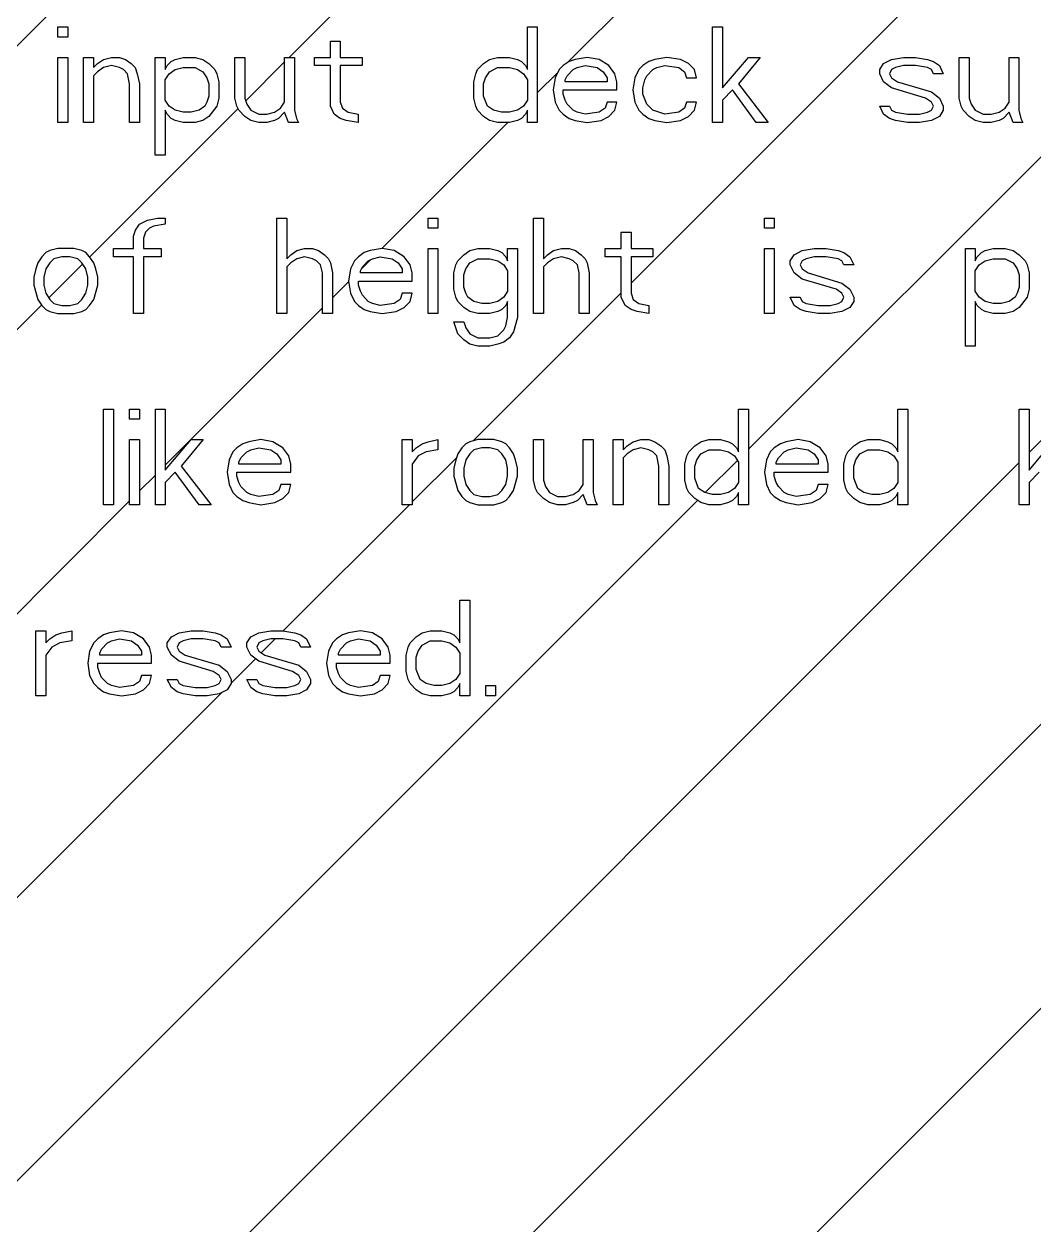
# Model space of a CAD drawing. Header units: millimetres. Extents: x 0 to 420, y 0 to 297.
# Drawn here: x 63.55 to 74.12, y 133.93 to 146.5 of the extents above; entities that cross this region are included whole.
import ezdxf

# ---------------------------------------------------------------- set-up
doc = ezdxf.new("R2010")
doc.units = ezdxf.units.MM
doc.header["$LTSCALE"] = 23.1
doc.layers.add('03___PRT_ALL_CURVES', color=7, linetype='CONTINUOUS')

msp = doc.modelspace()

# ---------------------------------------------------------------- linework, layer by layer
at = {"layer": '03___PRT_ALL_CURVES', "color": 7, "linetype": 'CONTINUOUS'}
for p, q in [((69.902, 143.786), (85.086, 158.97)), ((66.323, 146.147), (69.642, 149.466)), ((69.242, 146.096), (72.627, 149.481)), ((61.353, 144.147), (64.673, 147.466)), ((63.901, 146.36), (63.901, 146.466)), ((63.901, 146.466), (64.005, 146.466)), ((64.005, 146.466), (64.005, 146.36)), ((68.817, 146.02), (68.817, 146.466)), ((68.817, 146.466), (68.921, 146.466)), ((68.921, 146.466), (68.921, 145.466)), ((70.755, 145.466), (70.755, 146.466)), ((70.755, 146.466), (70.859, 146.466)), ((70.859, 146.466), (70.859, 145.828)), ((64.005, 146.36), (63.901, 146.36)), ((66.755, 146.147), (66.755, 146.318)), ((66.755, 146.318), (66.859, 146.318)), ((66.859, 146.318), (66.859, 146.147)), ((63.901, 145.466), (63.901, 146.147)), ((63.901, 146.147), (64.005, 146.147)), ((64.005, 146.147), (64.005, 145.466)), ((64.171, 145.466), (64.171, 146.147)), ((64.171, 146.147), (64.276, 146.147)), ((64.276, 146.147), (64.276, 146.041)), ((64.276, 146.041), (64.317, 146.083)), ((64.317, 146.083), (64.38, 146.126)), ((64.38, 146.126), (64.463, 146.147)), ((64.463, 146.062), (64.38, 146.041)), ((64.463, 146.147), (64.546, 146.147)), ((64.546, 146.041), (64.463, 146.062)), ((64.546, 146.147), (64.609, 146.126)), ((64.609, 146.126), (64.671, 146.083)), ((64.671, 146.083), (64.713, 146.041)), ((64.921, 145.126), (64.921, 146.147)), ((64.921, 146.147), (65.026, 146.147)), ((65.026, 146.147), (65.026, 146.02)), ((65.026, 146.02), (65.046, 146.062)), ((65.046, 146.062), (65.088, 146.105)), ((65.088, 146.105), (65.13, 146.126)), ((65.13, 146.126), (65.213, 146.147)), ((65.213, 146.147), (65.338, 146.147)), ((65.338, 146.147), (65.421, 146.126)), ((65.421, 146.126), (65.484, 146.083)), ((65.484, 146.083), (65.546, 146.02)), ((65.755, 145.722), (65.755, 146.147)), ((65.755, 146.147), (65.859, 146.147)), ((65.859, 146.147), (65.859, 145.722)), ((65.869, 145.692), (66.276, 146.1)), ((66.276, 145.679), (66.276, 146.147)), ((66.276, 146.147), (66.38, 146.147)), ((66.38, 146.147), (66.38, 145.594)), ((66.588, 146.062), (66.588, 146.147)), ((66.588, 146.147), (66.755, 146.147)), ((66.755, 146.062), (66.588, 146.062)), ((66.755, 145.637), (66.755, 146.062)), ((66.859, 146.147), (67.088, 146.147)), ((66.859, 146.062), (66.859, 145.679)), ((67.088, 146.062), (66.859, 146.062)), ((67.088, 146.147), (67.088, 146.062)), ((68.296, 146.02), (68.359, 146.083)), ((68.359, 146.083), (68.421, 146.126)), ((68.421, 146.126), (68.505, 146.147)), ((68.505, 146.147), (68.63, 146.147)), ((68.63, 146.147), (68.713, 146.126)), ((68.713, 146.126), (68.755, 146.105)), ((68.755, 146.105), (68.796, 146.062)), ((68.796, 146.062), (68.817, 146.02)), ((69.192, 146.062), (69.151, 146.02)), ((69.255, 146.105), (69.192, 146.062)), ((69.317, 146.126), (69.255, 146.105)), ((69.442, 146.147), (69.317, 146.126)), ((69.338, 146.041), (69.421, 146.062)), ((69.421, 146.062), (69.546, 146.041)), ((69.567, 146.126), (69.442, 146.147)), ((69.671, 146.062), (69.567, 146.126)), ((69.734, 145.977), (69.671, 146.062)), ((70.026, 146.062), (69.984, 146.02)), ((70.088, 146.105), (70.026, 146.062)), ((70.151, 146.126), (70.088, 146.105)), ((70.276, 146.147), (70.151, 146.126)), ((70.171, 146.041), (70.255, 146.062)), ((70.255, 146.062), (70.401, 146.041)), ((70.421, 146.126), (70.276, 146.147)), ((70.505, 146.083), (70.421, 146.126)), ((70.567, 146.02), (70.505, 146.083)), ((70.859, 145.828), (71.13, 146.147)), ((71.255, 146.147), (71.026, 145.871)), ((71.13, 146.147), (71.255, 146.147)), ((72.505, 146.02), (72.546, 146.083)), ((72.546, 146.083), (72.63, 146.126)), ((72.63, 146.126), (72.755, 146.147)), ((72.755, 146.062), (72.671, 146.041)), ((72.755, 146.147), (72.88, 146.147)), ((72.88, 146.062), (72.755, 146.062)), ((72.88, 146.147), (73.005, 146.126)), ((73.005, 146.041), (72.88, 146.062)), ((73.005, 146.126), (73.067, 146.105)), ((73.067, 146.105), (73.13, 146.062)), ((73.13, 146.062), (73.171, 145.977)), ((73.338, 145.722), (73.338, 146.147)), ((73.338, 146.147), (73.442, 146.147)), ((73.442, 146.147), (73.442, 145.722)), ((73.859, 146.147), (73.963, 146.147)), ((73.859, 145.679), (73.859, 146.147)), ((73.963, 146.147), (73.963, 145.594)), ((64.317, 145.998), (64.276, 145.956)), ((64.276, 145.956), (64.276, 145.466)), ((64.38, 146.041), (64.317, 145.998)), ((64.588, 146.02), (64.546, 146.041)), ((64.63, 145.977), (64.588, 146.02)), ((64.651, 145.871), (64.63, 145.977)), ((64.713, 146.041), (64.734, 145.977)), ((64.734, 145.977), (64.755, 145.871)), ((65.026, 145.913), (65.067, 145.977)), ((65.067, 145.977), (65.13, 146.02)), ((65.13, 146.02), (65.213, 146.041)), ((65.213, 146.041), (65.338, 146.041)), ((65.338, 146.041), (65.421, 145.998)), ((65.421, 145.998), (65.463, 145.935)), ((65.463, 145.935), (65.484, 145.871)), ((65.546, 146.02), (65.567, 145.977)), ((65.567, 145.977), (65.588, 145.892)), ((68.255, 145.892), (68.276, 145.977)), ((68.276, 145.977), (68.296, 146.02)), ((68.359, 145.871), (68.38, 145.935)), ((68.38, 145.935), (68.421, 145.998)), ((68.421, 145.998), (68.505, 146.041)), ((68.505, 146.041), (68.63, 146.041)), ((68.63, 146.041), (68.713, 146.02)), ((68.713, 146.02), (68.776, 145.977)), ((68.776, 145.977), (68.817, 145.913)), ((68.921, 145.776), (69.136, 145.99)), ((69.109, 145.935), (69.088, 145.807)), ((69.151, 146.02), (69.109, 145.935)), ((69.213, 145.913), (69.234, 145.956)), ((69.234, 145.956), (69.296, 146.02)), ((69.296, 146.02), (69.338, 146.041)), ((69.546, 146.041), (69.609, 145.998)), ((69.609, 145.998), (69.651, 145.935)), ((69.651, 145.935), (69.651, 145.892)), ((69.755, 145.892), (69.734, 145.977)), ((69.942, 145.935), (69.921, 145.807)), ((69.984, 146.02), (69.942, 145.935)), ((70.046, 145.913), (70.067, 145.956)), ((70.067, 145.956), (70.13, 146.02)), ((70.13, 146.02), (70.171, 146.041)), ((70.401, 146.041), (70.463, 145.998)), ((70.463, 145.998), (70.484, 145.935)), ((70.484, 145.935), (70.588, 145.935)), ((70.588, 145.935), (70.567, 146.02)), ((72.505, 145.977), (72.505, 146.02)), ((72.546, 145.892), (72.505, 145.977)), ((72.63, 146.02), (72.609, 145.977)), ((72.609, 145.977), (72.63, 145.935)), ((72.671, 146.041), (72.63, 146.02)), ((72.63, 145.935), (72.692, 145.892)), ((73.046, 146.02), (73.005, 146.041)), ((73.067, 145.977), (73.046, 146.02)), ((73.171, 145.977), (73.067, 145.977)), ((64.651, 145.466), (64.651, 145.871)), ((64.755, 145.871), (64.755, 145.466)), ((65.026, 145.7), (65.026, 145.913)), ((65.484, 145.871), (65.484, 145.743)), ((65.588, 145.892), (65.588, 145.722)), ((68.255, 145.722), (68.255, 145.892)), ((68.359, 145.743), (68.359, 145.871)), ((68.817, 145.913), (68.817, 145.7)), ((69.088, 145.807), (69.109, 145.679)), ((69.192, 145.807), (69.755, 145.807)), ((69.192, 145.764), (69.192, 145.807)), ((69.213, 145.892), (69.213, 145.913)), ((69.651, 145.892), (69.213, 145.892)), ((69.755, 145.807), (69.755, 145.892)), ((69.921, 145.807), (69.942, 145.679)), ((70.026, 145.828), (70.046, 145.913)), ((70.026, 145.764), (70.026, 145.828)), ((70.963, 145.807), (70.859, 145.7)), ((71.213, 145.466), (70.963, 145.807)), ((71.026, 145.871), (71.338, 145.466)), ((71.131, 142.046), (74.921, 145.836)), ((72.63, 145.828), (72.546, 145.892)), ((72.984, 145.722), (72.63, 145.828)), ((72.692, 145.892), (73.046, 145.786)), ((65.067, 145.637), (65.026, 145.7)), ((65.463, 145.679), (65.442, 145.637)), ((65.484, 145.743), (65.463, 145.679)), ((65.588, 145.722), (65.567, 145.637)), ((65.776, 145.637), (65.755, 145.722)), ((65.859, 145.722), (65.88, 145.658)), ((66.234, 145.615), (66.276, 145.679)), ((66.859, 145.679), (66.88, 145.615)), ((68.276, 145.637), (68.255, 145.722)), ((68.401, 145.637), (68.359, 145.743)), ((68.817, 145.7), (68.776, 145.637)), ((69.109, 145.679), (69.151, 145.594)), ((69.213, 145.7), (69.192, 145.764)), ((69.234, 145.658), (69.213, 145.7)), ((69.651, 145.679), (69.63, 145.615)), ((69.755, 145.679), (69.651, 145.679)), ((69.734, 145.594), (69.755, 145.679)), ((69.942, 145.679), (69.984, 145.594)), ((70.067, 145.658), (70.026, 145.764)), ((70.484, 145.679), (70.463, 145.615)), ((70.588, 145.679), (70.484, 145.679)), ((70.567, 145.594), (70.588, 145.679)), ((70.859, 145.7), (70.859, 145.466)), ((73.046, 145.679), (72.984, 145.722)), ((73.046, 145.786), (73.13, 145.722)), ((73.067, 145.637), (73.046, 145.679)), ((73.13, 145.722), (73.171, 145.637)), ((73.359, 145.637), (73.338, 145.722)), ((73.442, 145.722), (73.463, 145.658)), ((73.817, 145.615), (73.859, 145.679)), ((64.237, 144.061), (65.788, 145.612)), ((65.026, 145.594), (65.026, 145.126)), ((65.046, 145.552), (65.026, 145.594)), ((65.088, 145.509), (65.046, 145.552)), ((65.13, 145.594), (65.067, 145.637)), ((65.213, 145.573), (65.13, 145.594)), ((65.296, 145.573), (65.213, 145.573)), ((65.38, 145.594), (65.296, 145.573)), ((65.442, 145.637), (65.38, 145.594)), ((65.567, 145.637), (65.484, 145.53)), ((65.796, 145.594), (65.776, 145.637)), ((65.859, 145.53), (65.796, 145.594)), ((65.88, 145.658), (65.921, 145.594)), ((65.921, 145.594), (66.005, 145.552)), ((66.005, 145.552), (66.088, 145.552)), ((66.088, 145.552), (66.171, 145.573)), ((66.171, 145.573), (66.234, 145.615)), ((66.276, 145.573), (66.213, 145.509)), ((66.317, 145.466), (66.276, 145.573)), ((66.38, 145.594), (66.401, 145.509)), ((66.796, 145.552), (66.755, 145.637)), ((66.859, 145.509), (66.796, 145.552)), ((66.88, 145.615), (66.942, 145.573)), ((66.942, 145.573), (67.046, 145.552)), ((67.046, 145.552), (67.046, 145.466)), ((68.296, 145.594), (68.276, 145.637)), ((68.359, 145.53), (68.296, 145.594)), ((68.463, 145.594), (68.401, 145.637)), ((68.546, 145.573), (68.463, 145.594)), ((68.63, 145.573), (68.546, 145.573)), ((68.713, 145.594), (68.63, 145.573)), ((68.776, 145.637), (68.713, 145.594)), ((68.796, 145.552), (68.755, 145.509)), ((68.817, 145.594), (68.796, 145.552)), ((68.817, 145.466), (68.817, 145.594)), ((69.151, 145.594), (69.192, 145.552)), ((69.192, 145.552), (69.255, 145.509)), ((69.296, 145.594), (69.234, 145.658)), ((69.338, 145.573), (69.296, 145.594)), ((69.421, 145.552), (69.338, 145.573)), ((69.567, 145.573), (69.421, 145.552)), ((69.63, 145.615), (69.567, 145.573)), ((69.671, 145.53), (69.734, 145.594)), ((69.984, 145.594), (70.026, 145.552)), ((70.026, 145.552), (70.088, 145.509)), ((70.13, 145.594), (70.067, 145.658)), ((70.255, 145.552), (70.13, 145.594)), ((70.401, 145.573), (70.255, 145.552)), ((70.463, 145.615), (70.401, 145.573)), ((70.505, 145.53), (70.567, 145.594)), ((72.505, 145.637), (72.609, 145.637)), ((72.546, 145.552), (72.505, 145.637)), ((72.609, 145.509), (72.546, 145.552)), ((72.609, 145.637), (72.63, 145.594)), ((72.63, 145.594), (72.671, 145.573)), ((72.671, 145.573), (72.796, 145.552)), ((72.796, 145.552), (72.921, 145.552)), ((72.921, 145.552), (73.005, 145.573)), ((73.005, 145.573), (73.046, 145.594)), ((73.046, 145.594), (73.067, 145.637)), ((73.171, 145.594), (73.13, 145.53)), ((73.171, 145.637), (73.171, 145.594)), ((73.38, 145.594), (73.359, 145.637)), ((73.442, 145.53), (73.38, 145.594)), ((73.463, 145.658), (73.505, 145.594)), ((73.505, 145.594), (73.588, 145.552)), ((73.588, 145.552), (73.671, 145.552)), ((73.671, 145.552), (73.755, 145.573)), ((73.755, 145.573), (73.817, 145.615)), ((73.859, 145.573), (73.796, 145.509)), ((73.901, 145.466), (73.859, 145.573)), ((73.963, 145.594), (73.984, 145.509)), ((64.005, 145.466), (63.901, 145.466)), ((64.276, 145.466), (64.171, 145.466)), ((64.755, 145.466), (64.651, 145.466)), ((65.13, 145.488), (65.088, 145.509)), ((65.213, 145.466), (65.13, 145.488)), ((65.338, 145.466), (65.213, 145.466)), ((65.421, 145.488), (65.338, 145.466)), ((65.484, 145.53), (65.421, 145.488)), ((65.921, 145.488), (65.859, 145.53)), ((66.005, 145.466), (65.921, 145.488)), ((66.088, 145.466), (66.005, 145.466)), ((66.171, 145.488), (66.088, 145.466)), ((66.213, 145.509), (66.171, 145.488)), ((66.421, 145.466), (66.317, 145.466)), ((66.401, 145.509), (66.421, 145.466)), ((66.921, 145.488), (66.859, 145.509)), ((67.046, 145.466), (66.921, 145.488)), ((67.292, 144.146), (68.612, 145.466)), ((68.421, 145.488), (68.359, 145.53)), ((68.505, 145.466), (68.421, 145.488)), ((68.63, 145.466), (68.505, 145.466)), ((68.713, 145.488), (68.63, 145.466)), ((68.755, 145.509), (68.713, 145.488)), ((68.921, 145.466), (68.817, 145.466)), ((69.255, 145.509), (69.317, 145.488)), ((69.317, 145.488), (69.442, 145.466)), ((69.442, 145.466), (69.588, 145.488)), ((69.588, 145.488), (69.671, 145.53)), ((70.088, 145.509), (70.151, 145.488)), ((70.151, 145.488), (70.276, 145.466)), ((70.276, 145.466), (70.421, 145.488)), ((70.421, 145.488), (70.505, 145.53)), ((70.859, 145.466), (70.755, 145.466)), ((71.338, 145.466), (71.213, 145.466)), ((72.671, 145.488), (72.609, 145.509)), ((72.796, 145.466), (72.671, 145.488)), ((72.921, 145.466), (72.796, 145.466)), ((73.046, 145.488), (72.921, 145.466)), ((73.13, 145.53), (73.046, 145.488)), ((73.505, 145.488), (73.442, 145.53)), ((73.588, 145.466), (73.505, 145.488)), ((73.671, 145.466), (73.588, 145.466)), ((73.755, 145.488), (73.671, 145.466)), ((73.796, 145.509), (73.755, 145.488)), ((74.005, 145.466), (73.901, 145.466)), ((73.984, 145.509), (74.005, 145.466)), ((65.026, 145.126), (64.921, 145.126)), ((64.756, 144.403), (64.84, 144.445)), ((64.84, 144.445), (64.944, 144.466)), ((64.944, 144.466), (65.027, 144.466)), ((65.027, 144.466), (65.027, 144.403)), ((66.194, 143.466), (66.194, 144.466)), ((66.194, 144.466), (66.298, 144.466)), ((66.298, 144.466), (66.298, 144.041)), ((67.777, 144.36), (67.777, 144.466)), ((67.777, 144.466), (67.881, 144.466)), ((67.881, 144.466), (67.881, 144.36)), ((68.881, 143.466), (68.881, 144.466)), ((68.881, 144.466), (68.985, 144.466)), ((68.985, 144.466), (68.985, 144.041)), ((71.298, 144.466), (71.402, 144.466)), ((71.298, 144.36), (71.298, 144.466)), ((71.402, 144.466), (71.402, 144.36)), ((64.694, 144.275), (64.715, 144.339)), ((64.715, 144.339), (64.756, 144.403)), ((64.819, 144.318), (64.798, 144.254)), ((64.86, 144.36), (64.819, 144.318)), ((64.902, 144.381), (64.86, 144.36)), ((65.027, 144.403), (64.902, 144.381)), ((67.881, 144.36), (67.777, 144.36)), ((69.798, 144.318), (69.902, 144.318)), ((69.798, 144.147), (69.798, 144.318)), ((69.902, 144.318), (69.902, 144.147)), ((71.402, 144.36), (71.298, 144.36)), ((64.694, 144.147), (64.694, 144.275)), ((64.798, 144.254), (64.798, 144.147)), ((63.735, 144.062), (63.694, 143.998)), ((63.777, 144.105), (63.735, 144.062)), ((63.819, 144.126), (63.777, 144.105)), ((63.902, 144.147), (63.819, 144.126)), ((63.86, 144.041), (63.819, 143.998)), ((63.944, 144.062), (63.86, 144.041)), ((64.069, 144.147), (63.902, 144.147)), ((64.027, 144.062), (63.944, 144.062)), ((64.11, 144.041), (64.027, 144.062)), ((64.152, 144.126), (64.069, 144.147)), ((64.152, 143.998), (64.11, 144.041)), ((64.194, 144.105), (64.152, 144.126)), ((64.235, 144.062), (64.194, 144.105)), ((64.277, 143.998), (64.235, 144.062)), ((64.485, 144.062), (64.485, 144.147)), ((64.485, 144.147), (64.694, 144.147)), ((64.694, 144.062), (64.485, 144.062)), ((64.694, 143.466), (64.694, 144.062)), ((64.798, 144.147), (64.985, 144.147)), ((64.798, 144.062), (64.798, 143.466)), ((64.985, 144.062), (64.798, 144.062)), ((64.985, 144.147), (64.985, 144.062)), ((66.298, 144.041), (66.34, 144.083)), ((66.34, 144.083), (66.402, 144.126)), ((66.402, 144.041), (66.34, 143.998)), ((66.402, 144.126), (66.485, 144.147)), ((66.485, 144.062), (66.402, 144.041)), ((66.485, 144.147), (66.569, 144.147)), ((66.569, 144.041), (66.485, 144.062)), ((66.569, 144.147), (66.631, 144.126)), ((66.61, 144.02), (66.569, 144.041)), ((66.631, 144.126), (66.694, 144.083)), ((66.694, 144.083), (66.735, 144.041)), ((66.735, 144.041), (66.756, 143.998)), ((67.048, 144.062), (67.006, 144.02)), ((67.11, 144.105), (67.048, 144.062)), ((67.078, 143.932), (67.18, 144.034)), ((67.173, 144.126), (67.11, 144.105)), ((67.152, 144.02), (67.194, 144.041)), ((67.298, 144.147), (67.173, 144.126)), ((67.194, 144.041), (67.277, 144.062)), ((67.277, 144.062), (67.402, 144.041)), ((67.423, 144.126), (67.298, 144.147)), ((67.402, 144.041), (67.465, 143.998)), ((67.527, 144.062), (67.423, 144.126)), ((67.59, 143.977), (67.527, 144.062)), ((67.777, 143.466), (67.777, 144.147)), ((67.777, 144.147), (67.881, 144.147)), ((67.881, 144.147), (67.881, 143.466)), ((68.09, 144.02), (68.152, 144.083)), ((68.152, 144.083), (68.215, 144.126)), ((68.215, 144.126), (68.298, 144.147)), ((68.215, 143.998), (68.298, 144.041)), ((68.298, 144.147), (68.423, 144.147)), ((68.298, 144.041), (68.423, 144.041)), ((68.423, 144.147), (68.506, 144.126)), ((68.423, 144.041), (68.506, 144.02)), ((68.506, 144.126), (68.548, 144.105)), ((68.548, 144.105), (68.59, 144.062)), ((68.59, 144.062), (68.61, 144.02)), ((68.61, 144.02), (68.61, 144.147)), ((68.61, 144.147), (68.715, 144.147)), ((68.715, 144.147), (68.715, 143.424)), ((68.985, 144.041), (69.027, 144.083)), ((69.027, 144.083), (69.09, 144.126)), ((69.09, 144.041), (69.027, 143.998)), ((69.09, 144.126), (69.173, 144.147)), ((69.173, 144.062), (69.09, 144.041)), ((69.173, 144.147), (69.256, 144.147)), ((69.256, 144.041), (69.173, 144.062)), ((69.256, 144.147), (69.319, 144.126)), ((69.298, 144.02), (69.256, 144.041)), ((69.319, 144.126), (69.381, 144.083)), ((69.381, 144.083), (69.423, 144.041)), ((69.423, 144.041), (69.444, 143.998)), ((69.631, 144.147), (69.798, 144.147)), ((69.631, 144.062), (69.631, 144.147)), ((69.798, 144.062), (69.631, 144.062)), ((69.798, 143.637), (69.798, 144.062)), ((69.902, 144.147), (70.131, 144.147)), ((70.131, 144.062), (69.902, 144.062)), ((69.902, 144.062), (69.902, 143.679)), ((70.131, 144.147), (70.131, 144.062)), ((71.298, 144.147), (71.402, 144.147)), ((71.298, 143.466), (71.298, 144.147)), ((71.402, 144.147), (71.402, 143.466)), ((71.569, 144.02), (71.61, 144.083)), ((71.61, 144.083), (71.694, 144.126)), ((71.694, 144.126), (71.819, 144.147)), ((71.735, 144.041), (71.694, 144.02)), ((71.819, 144.062), (71.735, 144.041)), ((71.819, 144.147), (71.944, 144.147)), ((71.944, 144.062), (71.819, 144.062)), ((71.944, 144.147), (72.069, 144.126)), ((72.069, 144.041), (71.944, 144.062)), ((72.069, 144.126), (72.131, 144.105)), ((72.11, 144.02), (72.069, 144.041)), ((72.131, 144.105), (72.194, 144.062)), ((72.194, 144.062), (72.235, 143.977)), ((73.402, 144.147), (73.506, 144.147)), ((73.402, 143.126), (73.402, 144.147)), ((73.506, 144.147), (73.506, 144.02)), ((73.506, 144.02), (73.527, 144.062)), ((73.527, 144.062), (73.569, 144.105)), ((73.569, 144.105), (73.61, 144.126)), ((73.61, 144.126), (73.694, 144.147)), ((73.61, 144.02), (73.694, 144.041)), ((73.694, 144.147), (73.819, 144.147)), ((73.694, 144.041), (73.819, 144.041)), ((73.819, 144.147), (73.902, 144.126)), ((73.819, 144.041), (73.902, 143.998)), ((73.902, 144.126), (73.965, 144.083)), ((73.965, 144.083), (74.027, 144.02)), ((63.673, 143.935), (63.652, 143.849)), ((63.694, 143.998), (63.673, 143.935)), ((63.777, 143.935), (63.756, 143.849)), ((63.819, 143.998), (63.777, 143.935)), ((63.808, 143.632), (64.161, 143.985)), ((64.194, 143.935), (64.152, 143.998)), ((64.215, 143.849), (64.194, 143.935)), ((64.298, 143.935), (64.277, 143.998)), ((64.319, 143.849), (64.298, 143.935)), ((66.34, 143.998), (66.298, 143.956)), ((66.298, 143.956), (66.298, 143.466)), ((66.652, 143.977), (66.61, 144.02)), ((66.673, 143.892), (66.652, 143.977)), ((66.756, 143.998), (66.777, 143.892)), ((66.965, 143.935), (66.944, 143.807)), ((67.006, 144.02), (66.965, 143.935)), ((67.069, 143.913), (67.09, 143.956)), ((67.069, 143.892), (67.069, 143.913)), ((67.09, 143.956), (67.152, 144.02)), ((67.465, 143.998), (67.506, 143.935)), ((67.506, 143.935), (67.506, 143.892)), ((67.61, 143.892), (67.59, 143.977)), ((68.048, 143.892), (68.069, 143.977)), ((68.069, 143.977), (68.09, 144.02)), ((68.152, 143.871), (68.173, 143.935)), ((68.173, 143.935), (68.215, 143.998)), ((68.506, 144.02), (68.569, 143.977)), ((68.569, 143.977), (68.61, 143.913)), ((68.61, 143.913), (68.61, 143.7)), ((69.027, 143.998), (68.985, 143.956)), ((68.985, 143.956), (68.985, 143.466)), ((69.34, 143.977), (69.298, 144.02)), ((69.36, 143.892), (69.34, 143.977)), ((69.444, 143.998), (69.465, 143.892)), ((71.569, 143.977), (71.569, 144.02)), ((71.61, 143.892), (71.569, 143.977)), ((71.694, 144.02), (71.673, 143.977)), ((71.673, 143.977), (71.694, 143.935)), ((71.694, 143.935), (71.756, 143.892)), ((72.131, 143.977), (72.11, 144.02)), ((72.235, 143.977), (72.131, 143.977)), ((73.506, 143.913), (73.548, 143.977)), ((73.506, 143.7), (73.506, 143.913)), ((73.548, 143.977), (73.61, 144.02)), ((73.902, 143.998), (73.944, 143.935)), ((73.944, 143.935), (73.965, 143.871)), ((74.027, 144.02), (74.048, 143.977)), ((74.048, 143.977), (74.069, 143.892)), ((63.652, 143.849), (63.652, 143.764)), ((63.756, 143.849), (63.756, 143.764)), ((64.215, 143.764), (64.215, 143.849)), ((64.319, 143.764), (64.319, 143.849)), ((66.673, 143.466), (66.673, 143.892)), ((66.777, 143.892), (66.777, 143.466)), ((66.777, 143.631), (66.945, 143.799)), ((66.944, 143.807), (66.965, 143.679)), ((67.048, 143.764), (67.048, 143.807)), ((67.048, 143.807), (67.61, 143.807)), ((67.506, 143.892), (67.069, 143.892)), ((67.61, 143.807), (67.61, 143.892)), ((68.048, 143.722), (68.048, 143.892)), ((68.152, 143.743), (68.152, 143.871)), ((69.36, 143.466), (69.36, 143.892)), ((69.465, 143.892), (69.465, 143.466)), ((71.694, 143.828), (71.61, 143.892)), ((72.048, 143.722), (71.694, 143.828)), ((71.756, 143.892), (72.11, 143.786)), ((72.11, 143.786), (72.194, 143.722)), ((73.965, 143.871), (73.965, 143.743)), ((74.069, 143.892), (74.069, 143.722)), ((63.652, 143.764), (63.694, 143.615)), ((63.756, 143.764), (63.777, 143.679)), ((63.777, 143.679), (63.819, 143.615)), ((64.152, 143.615), (64.194, 143.679)), ((64.194, 143.679), (64.215, 143.764)), ((64.277, 143.615), (64.319, 143.764)), ((66.965, 143.679), (67.006, 143.594)), ((67.069, 143.7), (67.048, 143.764)), ((67.09, 143.658), (67.069, 143.7)), ((67.152, 143.594), (67.09, 143.658)), ((67.506, 143.679), (67.485, 143.615)), ((67.61, 143.679), (67.506, 143.679)), ((67.59, 143.594), (67.61, 143.679)), ((68.069, 143.637), (68.048, 143.722)), ((68.173, 143.679), (68.152, 143.743)), ((68.194, 143.637), (68.173, 143.679)), ((68.251, 142.135), (69.798, 143.682)), ((68.61, 143.7), (68.569, 143.637)), ((69.902, 143.679), (69.923, 143.615)), ((72.11, 143.679), (72.048, 143.722)), ((72.131, 143.637), (72.11, 143.679)), ((72.194, 143.722), (72.235, 143.637)), ((73.548, 143.637), (73.506, 143.7)), ((73.944, 143.679), (73.923, 143.637)), ((73.965, 143.743), (73.944, 143.679)), ((74.069, 143.722), (74.048, 143.637)), ((62.3, 142.124), (63.732, 143.556)), ((63.694, 143.615), (63.735, 143.552)), ((63.735, 143.552), (63.777, 143.509)), ((63.819, 143.615), (63.86, 143.573)), ((63.86, 143.573), (63.944, 143.552)), ((63.944, 143.552), (64.027, 143.552)), ((64.027, 143.552), (64.11, 143.573)), ((64.11, 143.573), (64.152, 143.615)), ((64.194, 143.509), (64.235, 143.552)), ((64.235, 143.552), (64.277, 143.615)), ((67.006, 143.594), (67.048, 143.552)), ((67.048, 143.552), (67.11, 143.509)), ((67.194, 143.573), (67.152, 143.594)), ((67.277, 143.552), (67.194, 143.573)), ((67.423, 143.573), (67.277, 143.552)), ((67.485, 143.615), (67.423, 143.573)), ((67.527, 143.53), (67.59, 143.594)), ((68.09, 143.594), (68.069, 143.637)), ((68.152, 143.53), (68.09, 143.594)), ((68.256, 143.594), (68.194, 143.637)), ((68.34, 143.573), (68.256, 143.594)), ((68.423, 143.573), (68.34, 143.573)), ((68.506, 143.594), (68.423, 143.573)), ((68.569, 143.637), (68.506, 143.594)), ((68.59, 143.552), (68.548, 143.509)), ((68.61, 143.594), (68.59, 143.552)), ((68.61, 143.424), (68.61, 143.594)), ((69.84, 143.552), (69.798, 143.637)), ((69.902, 143.509), (69.84, 143.552)), ((69.923, 143.615), (69.985, 143.573)), ((69.985, 143.573), (70.09, 143.552)), ((70.09, 143.552), (70.09, 143.466)), ((71.569, 143.637), (71.673, 143.637)), ((71.61, 143.552), (71.569, 143.637)), ((71.673, 143.509), (71.61, 143.552)), ((71.673, 143.637), (71.694, 143.594)), ((71.694, 143.594), (71.735, 143.573)), ((71.735, 143.573), (71.86, 143.552)), ((71.86, 143.552), (71.985, 143.552)), ((71.985, 143.552), (72.069, 143.573)), ((72.069, 143.573), (72.11, 143.594)), ((72.11, 143.594), (72.131, 143.637)), ((72.235, 143.594), (72.194, 143.53)), ((72.235, 143.637), (72.235, 143.594)), ((73.506, 143.594), (73.506, 143.126)), ((73.527, 143.552), (73.506, 143.594)), ((73.569, 143.509), (73.527, 143.552)), ((73.61, 143.594), (73.548, 143.637)), ((73.694, 143.573), (73.61, 143.594)), ((73.777, 143.573), (73.694, 143.573)), ((73.86, 143.594), (73.777, 143.573)), ((73.923, 143.637), (73.86, 143.594)), ((74.048, 143.637), (73.965, 143.53)), ((63.777, 143.509), (63.819, 143.488)), ((63.819, 143.488), (63.902, 143.466)), ((63.902, 143.466), (64.069, 143.466)), ((64.069, 143.466), (64.152, 143.488)), ((64.152, 143.488), (64.194, 143.509)), ((64.798, 143.466), (64.694, 143.466)), ((65.027, 141.881), (66.673, 143.527)), ((66.298, 143.466), (66.194, 143.466)), ((66.777, 143.466), (66.673, 143.466)), ((67.11, 143.509), (67.173, 143.488)), ((67.173, 143.488), (67.298, 143.466)), ((67.298, 143.466), (67.444, 143.488)), ((67.444, 143.488), (67.527, 143.53)), ((67.881, 143.466), (67.777, 143.466)), ((68.215, 143.488), (68.152, 143.53)), ((68.298, 143.466), (68.215, 143.488)), ((68.423, 143.466), (68.298, 143.466)), ((68.506, 143.488), (68.423, 143.466)), ((68.548, 143.509), (68.506, 143.488)), ((68.59, 143.339), (68.61, 143.424)), ((68.715, 143.424), (68.673, 143.275)), ((68.985, 143.466), (68.881, 143.466)), ((69.465, 143.466), (69.36, 143.466)), ((69.965, 143.488), (69.902, 143.509)), ((70.09, 143.466), (69.965, 143.488)), ((71.402, 143.466), (71.298, 143.466)), ((71.735, 143.488), (71.673, 143.509)), ((71.86, 143.466), (71.735, 143.488)), ((71.985, 143.466), (71.86, 143.466)), ((72.11, 143.488), (71.985, 143.466)), ((72.194, 143.53), (72.11, 143.488)), ((73.61, 143.488), (73.569, 143.509)), ((73.694, 143.466), (73.61, 143.488)), ((73.819, 143.466), (73.694, 143.466)), ((73.902, 143.488), (73.819, 143.466)), ((73.965, 143.53), (73.902, 143.488)), ((74.069, 142.013), (75.529, 143.474)), ((68.048, 143.381), (68.152, 143.381)), ((68.09, 143.254), (68.048, 143.381)), ((68.152, 143.381), (68.173, 143.318)), ((68.173, 143.318), (68.215, 143.254)), ((68.506, 143.232), (68.569, 143.296)), ((68.569, 143.296), (68.59, 143.339)), ((68.152, 143.19), (68.09, 143.254)), ((68.215, 143.147), (68.152, 143.19)), ((68.215, 143.254), (68.298, 143.211)), ((68.298, 143.211), (68.423, 143.211)), ((68.423, 143.211), (68.506, 143.232)), ((68.569, 143.169), (68.506, 143.147)), ((68.631, 143.211), (68.569, 143.169)), ((68.673, 143.275), (68.631, 143.211)), ((68.298, 143.126), (68.215, 143.147)), ((68.423, 143.126), (68.298, 143.126)), ((68.506, 143.147), (68.423, 143.126)), ((73.506, 143.126), (73.402, 143.126)), ((64.381, 141.466), (64.381, 142.466)), ((64.381, 142.466), (64.485, 142.466)), ((64.485, 142.466), (64.485, 141.466)), ((64.652, 142.36), (64.652, 142.466)), ((64.652, 142.466), (64.756, 142.466)), ((64.756, 142.466), (64.756, 142.36)), ((64.923, 141.466), (64.923, 142.466)), ((64.923, 142.466), (65.027, 142.466)), ((65.027, 142.466), (65.027, 141.828)), ((71.027, 142.466), (71.131, 142.466)), ((71.027, 142.02), (71.027, 142.466)), ((71.131, 142.466), (71.131, 141.466)), ((72.694, 142.466), (72.798, 142.466)), ((72.694, 142.02), (72.694, 142.466)), ((72.798, 142.466), (72.798, 141.466)), ((73.965, 142.466), (74.069, 142.466)), ((73.965, 141.466), (73.965, 142.466)), ((74.069, 142.466), (74.069, 141.828)), ((64.756, 142.36), (64.652, 142.36)), ((64.652, 141.466), (64.652, 142.147)), ((64.652, 142.147), (64.756, 142.147)), ((64.756, 142.147), (64.756, 141.466)), ((65.027, 141.828), (65.298, 142.147)), ((65.423, 142.147), (65.194, 141.871)), ((65.298, 142.147), (65.423, 142.147)), ((65.777, 142.062), (65.735, 142.02)), ((65.84, 142.105), (65.777, 142.062)), ((65.902, 142.126), (65.84, 142.105)), ((65.881, 142.02), (65.923, 142.041)), ((66.027, 142.147), (65.902, 142.126)), ((65.923, 142.041), (66.006, 142.062)), ((66.006, 142.062), (66.131, 142.041)), ((66.152, 142.126), (66.027, 142.147)), ((66.131, 142.041), (66.194, 141.998)), ((66.256, 142.062), (66.152, 142.126)), ((66.319, 141.977), (66.256, 142.062)), ((67.506, 141.466), (67.506, 142.147)), ((67.506, 142.147), (67.61, 142.147)), ((67.61, 142.147), (67.61, 142.02)), ((67.61, 142.02), (67.652, 142.062)), ((67.652, 142.062), (67.715, 142.105)), ((67.715, 142.105), (67.777, 142.126)), ((67.881, 142.041), (67.756, 142.02)), ((67.777, 142.126), (67.881, 142.147)), ((67.881, 142.147), (67.881, 142.041)), ((68.131, 142.062), (68.09, 141.998)), ((68.173, 142.105), (68.131, 142.062)), ((68.215, 142.126), (68.173, 142.105)), ((68.298, 142.147), (68.215, 142.126)), ((68.256, 142.041), (68.215, 141.998)), ((68.34, 142.062), (68.256, 142.041)), ((68.465, 142.147), (68.298, 142.147)), ((68.423, 142.062), (68.34, 142.062)), ((68.506, 142.041), (68.423, 142.062)), ((68.548, 142.126), (68.465, 142.147)), ((68.548, 141.998), (68.506, 142.041)), ((68.59, 142.105), (68.548, 142.126)), ((68.631, 142.062), (68.59, 142.105)), ((68.673, 141.998), (68.631, 142.062)), ((68.881, 141.722), (68.881, 142.147)), ((68.881, 142.147), (68.985, 142.147)), ((68.985, 142.147), (68.985, 141.722)), ((69.402, 142.147), (69.506, 142.147)), ((69.402, 141.679), (69.402, 142.147)), ((69.506, 142.147), (69.506, 141.594)), ((69.715, 142.147), (69.819, 142.147)), ((69.715, 141.466), (69.715, 142.147)), ((69.819, 142.147), (69.819, 142.041)), ((69.819, 142.041), (69.86, 142.083)), ((69.86, 142.083), (69.923, 142.126)), ((69.923, 142.041), (69.86, 141.998)), ((69.923, 142.126), (70.006, 142.147)), ((70.006, 142.062), (69.923, 142.041)), ((70.006, 142.147), (70.09, 142.147)), ((70.09, 142.041), (70.006, 142.062)), ((70.09, 142.147), (70.152, 142.126)), ((70.131, 142.02), (70.09, 142.041)), ((70.152, 142.126), (70.215, 142.083)), ((70.215, 142.083), (70.256, 142.041)), ((70.256, 142.041), (70.277, 141.977)), ((70.506, 142.02), (70.569, 142.083)), ((70.569, 142.083), (70.631, 142.126)), ((70.631, 142.126), (70.715, 142.147)), ((70.631, 141.998), (70.715, 142.041)), ((70.715, 142.147), (70.84, 142.147)), ((70.715, 142.041), (70.84, 142.041)), ((70.84, 142.147), (70.923, 142.126)), ((70.84, 142.041), (70.923, 142.02)), ((70.923, 142.126), (70.965, 142.105)), ((70.965, 142.105), (71.006, 142.062)), ((71.006, 142.062), (71.027, 142.02)), ((71.402, 142.062), (71.36, 142.02)), ((71.465, 142.105), (71.402, 142.062)), ((71.527, 142.126), (71.465, 142.105)), ((71.506, 142.02), (71.548, 142.041)), ((71.652, 142.147), (71.527, 142.126)), ((71.548, 142.041), (71.631, 142.062)), ((71.631, 142.062), (71.756, 142.041)), ((71.777, 142.126), (71.652, 142.147)), ((71.756, 142.041), (71.819, 141.998)), ((71.881, 142.062), (71.777, 142.126)), ((71.944, 141.977), (71.881, 142.062)), ((72.173, 142.02), (72.235, 142.083)), ((72.235, 142.083), (72.298, 142.126)), ((72.298, 142.126), (72.381, 142.147)), ((72.298, 141.998), (72.381, 142.041)), ((72.381, 142.147), (72.506, 142.147)), ((72.381, 142.041), (72.506, 142.041)), ((72.506, 142.147), (72.59, 142.126)), ((72.506, 142.041), (72.59, 142.02)), ((72.59, 142.126), (72.631, 142.105)), ((72.631, 142.105), (72.673, 142.062)), ((72.673, 142.062), (72.694, 142.02)), ((74.069, 141.828), (74.34, 142.147)), ((63.589, 131.534), (73.965, 141.909)), ((65.694, 141.935), (65.673, 141.807)), ((65.735, 142.02), (65.694, 141.935)), ((65.798, 141.913), (65.819, 141.956)), ((65.798, 141.892), (65.798, 141.913)), ((65.819, 141.956), (65.881, 142.02)), ((66.194, 141.998), (66.235, 141.935)), ((66.235, 141.935), (66.235, 141.892)), ((66.34, 141.892), (66.319, 141.977)), ((67.673, 141.977), (67.61, 141.892)), ((67.61, 141.495), (68.078, 141.962)), ((67.756, 142.02), (67.673, 141.977)), ((68.069, 141.935), (68.048, 141.849)), ((68.09, 141.998), (68.069, 141.935)), ((68.173, 141.935), (68.152, 141.849)), ((68.215, 141.998), (68.173, 141.935)), ((68.59, 141.935), (68.548, 141.998)), ((68.61, 141.849), (68.59, 141.935)), ((68.694, 141.935), (68.673, 141.998)), ((68.715, 141.849), (68.694, 141.935)), ((69.86, 141.998), (69.819, 141.956)), ((69.819, 141.956), (69.819, 141.466)), ((70.173, 141.977), (70.131, 142.02)), ((70.194, 141.871), (70.173, 141.977)), ((70.277, 141.977), (70.298, 141.871)), ((70.465, 141.892), (70.485, 141.977)), ((70.485, 141.977), (70.506, 142.02)), ((70.569, 141.871), (70.59, 141.935)), ((70.59, 141.935), (70.631, 141.998)), ((70.678, 141.593), (71.016, 141.93)), ((70.923, 142.02), (70.985, 141.977)), ((70.985, 141.977), (71.027, 141.913)), ((71.027, 141.913), (71.027, 141.7)), ((71.319, 141.935), (71.298, 141.807)), ((71.36, 142.02), (71.319, 141.935)), ((71.423, 141.913), (71.444, 141.956)), ((71.423, 141.892), (71.423, 141.913)), ((71.444, 141.956), (71.506, 142.02)), ((71.819, 141.998), (71.86, 141.935)), ((71.86, 141.935), (71.86, 141.892)), ((71.965, 141.892), (71.944, 141.977)), ((72.131, 141.892), (72.152, 141.977)), ((72.152, 141.977), (72.173, 142.02)), ((72.235, 141.871), (72.256, 141.935)), ((72.256, 141.935), (72.298, 141.998)), ((72.59, 142.02), (72.652, 141.977)), ((72.652, 141.977), (72.694, 141.913)), ((72.694, 141.913), (72.694, 141.7)), ((64.756, 141.61), (64.923, 141.777)), ((65.131, 141.807), (65.027, 141.7)), ((65.381, 141.466), (65.131, 141.807)), ((65.194, 141.871), (65.506, 141.466)), ((65.673, 141.807), (65.694, 141.679)), ((65.777, 141.764), (65.777, 141.807)), ((65.777, 141.807), (66.34, 141.807)), ((66.235, 141.892), (65.798, 141.892)), ((66.34, 141.807), (66.34, 141.892)), ((67.61, 141.892), (67.61, 141.466)), ((68.048, 141.849), (68.048, 141.764)), ((68.152, 141.849), (68.152, 141.764)), ((68.61, 141.764), (68.61, 141.849)), ((68.715, 141.764), (68.715, 141.849)), ((70.194, 141.466), (70.194, 141.871)), ((70.298, 141.871), (70.298, 141.466)), ((70.465, 141.722), (70.465, 141.892)), ((70.569, 141.743), (70.569, 141.871)), ((71.298, 141.807), (71.319, 141.679)), ((71.402, 141.807), (71.965, 141.807)), ((71.402, 141.764), (71.402, 141.807)), ((71.86, 141.892), (71.423, 141.892)), ((71.965, 141.807), (71.965, 141.892)), ((72.131, 141.722), (72.131, 141.892)), ((72.235, 141.743), (72.235, 141.871)), ((74.173, 141.807), (74.069, 141.7)), ((65.027, 141.7), (65.027, 141.466)), ((65.694, 141.679), (65.735, 141.594)), ((65.798, 141.7), (65.777, 141.764)), ((65.819, 141.658), (65.798, 141.7)), ((65.881, 141.594), (65.819, 141.658)), ((66.235, 141.679), (66.215, 141.615)), ((66.34, 141.679), (66.235, 141.679)), ((66.319, 141.594), (66.34, 141.679)), ((68.048, 141.764), (68.09, 141.615)), ((68.152, 141.764), (68.173, 141.679)), ((68.173, 141.679), (68.215, 141.615)), ((68.548, 141.615), (68.59, 141.679)), ((68.59, 141.679), (68.61, 141.764)), ((68.673, 141.615), (68.715, 141.764)), ((68.902, 141.637), (68.881, 141.722)), ((68.985, 141.722), (69.006, 141.658)), ((69.006, 141.658), (69.048, 141.594)), ((69.36, 141.615), (69.402, 141.679)), ((70.485, 141.637), (70.465, 141.722)), ((70.61, 141.637), (70.569, 141.743)), ((71.027, 141.7), (70.985, 141.637)), ((71.319, 141.679), (71.36, 141.594)), ((71.423, 141.7), (71.402, 141.764)), ((71.444, 141.658), (71.423, 141.7)), ((71.506, 141.594), (71.444, 141.658)), ((71.86, 141.679), (71.84, 141.615)), ((71.965, 141.679), (71.86, 141.679)), ((71.944, 141.594), (71.965, 141.679)), ((72.152, 141.637), (72.131, 141.722)), ((72.277, 141.637), (72.235, 141.743)), ((72.694, 141.7), (72.652, 141.637)), ((74.069, 141.7), (74.069, 141.466)), ((65.735, 141.594), (65.777, 141.552)), ((65.777, 141.552), (65.84, 141.509)), ((65.923, 141.573), (65.881, 141.594)), ((66.006, 141.552), (65.923, 141.573)), ((66.152, 141.573), (66.006, 141.552)), ((66.215, 141.615), (66.152, 141.573)), ((66.173, 141.488), (66.256, 141.53)), ((66.256, 141.53), (66.319, 141.594)), ((68.09, 141.615), (68.131, 141.552)), ((68.131, 141.552), (68.173, 141.509)), ((68.215, 141.615), (68.256, 141.573)), ((68.256, 141.573), (68.34, 141.552)), ((68.34, 141.552), (68.423, 141.552)), ((68.423, 141.552), (68.506, 141.573)), ((68.506, 141.573), (68.548, 141.615)), ((68.59, 141.509), (68.631, 141.552)), ((68.631, 141.552), (68.673, 141.615)), ((68.923, 141.594), (68.902, 141.637)), ((68.985, 141.53), (68.923, 141.594)), ((69.048, 141.488), (68.985, 141.53)), ((69.048, 141.594), (69.131, 141.552)), ((69.131, 141.552), (69.215, 141.552)), ((69.215, 141.552), (69.298, 141.573)), ((69.298, 141.573), (69.36, 141.615)), ((69.402, 141.573), (69.34, 141.509)), ((69.444, 141.466), (69.402, 141.573)), ((69.506, 141.594), (69.527, 141.509)), ((70.506, 141.594), (70.485, 141.637)), ((70.569, 141.53), (70.506, 141.594)), ((70.631, 141.488), (70.569, 141.53)), ((70.673, 141.594), (70.61, 141.637)), ((70.756, 141.573), (70.673, 141.594)), ((70.84, 141.573), (70.756, 141.573)), ((70.923, 141.594), (70.84, 141.573)), ((70.985, 141.637), (70.923, 141.594)), ((71.006, 141.552), (70.965, 141.509)), ((71.027, 141.594), (71.006, 141.552)), ((71.027, 141.466), (71.027, 141.594)), ((71.36, 141.594), (71.402, 141.552)), ((71.402, 141.552), (71.465, 141.509)), ((71.548, 141.573), (71.506, 141.594)), ((71.631, 141.552), (71.548, 141.573)), ((71.777, 141.573), (71.631, 141.552)), ((71.84, 141.615), (71.777, 141.573)), ((71.798, 141.488), (71.881, 141.53)), ((71.881, 141.53), (71.944, 141.594)), ((72.173, 141.594), (72.152, 141.637)), ((72.235, 141.53), (72.173, 141.594)), ((72.298, 141.488), (72.235, 141.53)), ((72.34, 141.594), (72.277, 141.637)), ((72.423, 141.573), (72.34, 141.594)), ((72.506, 141.573), (72.423, 141.573)), ((72.59, 141.594), (72.506, 141.573)), ((72.652, 141.637), (72.59, 141.594)), ((72.673, 141.552), (72.631, 141.509)), ((72.694, 141.594), (72.673, 141.552)), ((72.694, 141.466), (72.694, 141.594)), ((58.856, 129.771), (70.597, 141.511)), ((63.286, 140.14), (64.652, 141.506)), ((64.485, 141.466), (64.381, 141.466)), ((64.756, 141.466), (64.652, 141.466)), ((65.027, 141.466), (64.923, 141.466)), ((65.506, 141.466), (65.381, 141.466)), ((65.84, 141.509), (65.902, 141.488)), ((65.902, 141.488), (66.027, 141.466)), ((66.027, 141.466), (66.173, 141.488)), ((66.262, 140.146), (67.582, 141.466)), ((66.559, 131.534), (76.522, 141.497)), ((67.61, 141.466), (67.506, 141.466)), ((68.173, 141.509), (68.215, 141.488)), ((68.215, 141.488), (68.298, 141.466)), ((68.298, 141.466), (68.465, 141.466)), ((68.465, 141.466), (68.548, 141.488)), ((68.548, 141.488), (68.59, 141.509)), ((69.131, 141.466), (69.048, 141.488)), ((69.215, 141.466), (69.131, 141.466)), ((69.298, 141.488), (69.215, 141.466)), ((69.34, 141.509), (69.298, 141.488)), ((69.548, 141.466), (69.444, 141.466)), ((69.473, 131.478), (79.462, 141.466)), ((69.527, 141.509), (69.548, 141.466)), ((69.819, 141.466), (69.715, 141.466)), ((70.298, 141.466), (70.194, 141.466)), ((70.715, 141.466), (70.631, 141.488)), ((70.84, 141.466), (70.715, 141.466)), ((70.923, 141.488), (70.84, 141.466)), ((70.965, 141.509), (70.923, 141.488)), ((71.131, 141.466), (71.027, 141.466)), ((71.465, 141.509), (71.527, 141.488)), ((71.527, 141.488), (71.652, 141.466)), ((71.652, 141.466), (71.798, 141.488)), ((72.381, 141.466), (72.298, 141.488)), ((72.506, 141.466), (72.381, 141.466)), ((72.59, 141.488), (72.506, 141.466)), ((72.631, 141.509), (72.59, 141.488)), ((72.798, 141.466), (72.694, 141.466)), ((74.069, 141.466), (73.965, 141.466)), ((68.11, 140.466), (68.215, 140.466)), ((68.11, 140.02), (68.11, 140.466)), ((68.215, 140.466), (68.215, 139.466)), ((63.673, 139.466), (63.673, 140.147)), ((63.673, 140.147), (63.777, 140.147)), ((63.777, 140.147), (63.777, 140.02)), ((63.944, 140.126), (64.048, 140.147)), ((64.048, 140.147), (64.048, 140.041)), ((64.569, 140.147), (64.444, 140.126)), ((64.694, 140.126), (64.569, 140.147)), ((65.173, 140.126), (65.298, 140.147)), ((65.298, 140.147), (65.423, 140.147)), ((65.423, 140.147), (65.548, 140.126)), ((66.006, 140.126), (66.131, 140.147)), ((66.131, 140.147), (66.256, 140.147)), ((66.256, 140.147), (66.381, 140.126)), ((67.069, 140.147), (66.944, 140.126)), ((67.194, 140.126), (67.069, 140.147)), ((67.715, 140.126), (67.798, 140.147)), ((67.798, 140.147), (67.923, 140.147)), ((67.923, 140.147), (68.006, 140.126)), ((63.777, 140.02), (63.819, 140.062)), ((63.819, 140.062), (63.881, 140.105)), ((63.923, 140.02), (63.84, 139.977)), ((63.881, 140.105), (63.944, 140.126)), ((64.048, 140.041), (63.923, 140.02)), ((64.277, 140.02), (64.235, 139.935)), ((64.319, 140.062), (64.277, 140.02)), ((64.381, 140.105), (64.319, 140.062)), ((64.36, 139.956), (64.423, 140.02)), ((64.444, 140.126), (64.381, 140.105)), ((64.423, 140.02), (64.465, 140.041)), ((64.465, 140.041), (64.548, 140.062)), ((64.548, 140.062), (64.673, 140.041)), ((64.673, 140.041), (64.735, 139.998)), ((64.798, 140.062), (64.694, 140.126)), ((64.86, 139.977), (64.798, 140.062)), ((65.048, 140.02), (65.09, 140.083)), ((65.048, 139.977), (65.048, 140.02)), ((65.09, 140.083), (65.173, 140.126)), ((65.173, 140.02), (65.152, 139.977)), ((65.215, 140.041), (65.173, 140.02)), ((65.298, 140.062), (65.215, 140.041)), ((65.423, 140.062), (65.298, 140.062)), ((65.548, 140.041), (65.423, 140.062)), ((65.548, 140.126), (65.61, 140.105)), ((65.59, 140.02), (65.548, 140.041)), ((65.61, 139.977), (65.59, 140.02)), ((65.61, 140.105), (65.673, 140.062)), ((65.673, 140.062), (65.715, 139.977)), ((65.881, 140.02), (65.923, 140.083)), ((65.881, 139.977), (65.881, 140.02)), ((65.923, 140.083), (66.006, 140.126)), ((66.006, 140.02), (65.985, 139.977)), ((66.048, 140.041), (66.006, 140.02)), ((66.032, 139.917), (66.178, 140.062)), ((66.131, 140.062), (66.048, 140.041)), ((66.256, 140.062), (66.131, 140.062)), ((66.381, 140.041), (66.256, 140.062)), ((66.381, 140.126), (66.444, 140.105)), ((66.423, 140.02), (66.381, 140.041)), ((66.444, 139.977), (66.423, 140.02)), ((66.444, 140.105), (66.506, 140.062)), ((66.506, 140.062), (66.548, 139.977)), ((66.777, 140.02), (66.735, 139.935)), ((66.819, 140.062), (66.777, 140.02)), ((66.881, 140.105), (66.819, 140.062)), ((66.86, 139.956), (66.923, 140.02)), ((66.944, 140.126), (66.881, 140.105)), ((66.923, 140.02), (66.965, 140.041)), ((66.965, 140.041), (67.048, 140.062)), ((67.048, 140.062), (67.173, 140.041)), ((67.173, 140.041), (67.235, 139.998)), ((67.298, 140.062), (67.194, 140.126)), ((67.36, 139.977), (67.298, 140.062)), ((67.569, 139.977), (67.59, 140.02)), ((67.59, 140.02), (67.652, 140.083)), ((67.652, 140.083), (67.715, 140.126)), ((67.715, 139.998), (67.798, 140.041)), ((67.798, 140.041), (67.923, 140.041)), ((67.923, 140.041), (68.006, 140.02)), ((68.006, 140.126), (68.048, 140.105)), ((68.006, 140.02), (68.069, 139.977)), ((68.048, 140.105), (68.09, 140.062)), ((68.09, 140.062), (68.11, 140.02)), ((63.84, 139.977), (63.777, 139.892)), ((63.777, 139.892), (63.777, 139.466)), ((64.235, 139.935), (64.215, 139.807)), ((64.34, 139.913), (64.36, 139.956)), ((64.34, 139.892), (64.34, 139.913)), ((64.777, 139.892), (64.34, 139.892)), ((64.735, 139.998), (64.777, 139.935)), ((64.777, 139.935), (64.777, 139.892)), ((64.881, 139.892), (64.86, 139.977)), ((64.881, 139.807), (64.881, 139.892)), ((65.09, 139.892), (65.048, 139.977)), ((65.173, 139.828), (65.09, 139.892)), ((65.152, 139.977), (65.173, 139.935)), ((65.173, 139.935), (65.235, 139.892)), ((65.235, 139.892), (65.59, 139.786)), ((65.715, 139.977), (65.61, 139.977)), ((65.923, 139.892), (65.881, 139.977)), ((66.006, 139.828), (65.923, 139.892)), ((65.985, 139.977), (66.006, 139.935)), ((66.006, 139.935), (66.069, 139.892)), ((66.069, 139.892), (66.423, 139.786)), ((66.548, 139.977), (66.444, 139.977)), ((66.735, 139.935), (66.715, 139.807)), ((66.84, 139.913), (66.86, 139.956)), ((66.84, 139.892), (66.84, 139.913)), ((67.277, 139.892), (66.84, 139.892)), ((67.235, 139.998), (67.277, 139.935)), ((67.277, 139.935), (67.277, 139.892)), ((67.381, 139.892), (67.36, 139.977)), ((67.381, 139.807), (67.381, 139.892)), ((67.548, 139.892), (67.569, 139.977)), ((67.548, 139.722), (67.548, 139.892)), ((67.652, 139.871), (67.673, 139.935)), ((67.673, 139.935), (67.715, 139.998)), ((68.069, 139.977), (68.11, 139.913)), ((68.11, 139.913), (68.11, 139.7)), ((64.215, 139.807), (64.235, 139.679)), ((64.319, 139.764), (64.319, 139.807)), ((64.319, 139.807), (64.881, 139.807)), ((64.34, 139.7), (64.319, 139.764)), ((65.527, 139.722), (65.173, 139.828)), ((65.59, 139.786), (65.673, 139.722)), ((65.715, 139.599), (65.971, 139.855)), ((66.36, 139.722), (66.006, 139.828)), ((66.423, 139.786), (66.506, 139.722)), ((66.715, 139.807), (66.735, 139.679)), ((66.819, 139.807), (67.381, 139.807)), ((66.819, 139.764), (66.819, 139.807)), ((66.84, 139.7), (66.819, 139.764)), ((67.652, 139.743), (67.652, 139.871)), ((64.235, 139.679), (64.277, 139.594)), ((64.36, 139.658), (64.34, 139.7)), ((64.423, 139.594), (64.36, 139.658)), ((64.777, 139.679), (64.756, 139.615)), ((64.881, 139.679), (64.777, 139.679)), ((64.86, 139.594), (64.881, 139.679)), ((65.048, 139.637), (65.152, 139.637)), ((65.09, 139.552), (65.048, 139.637)), ((65.152, 139.637), (65.173, 139.594)), ((65.59, 139.679), (65.527, 139.722)), ((65.61, 139.637), (65.59, 139.679)), ((65.59, 139.594), (65.61, 139.637)), ((65.673, 139.722), (65.715, 139.637)), ((65.715, 139.637), (65.715, 139.594)), ((65.881, 139.637), (65.985, 139.637)), ((65.923, 139.552), (65.881, 139.637)), ((65.985, 139.637), (66.006, 139.594)), ((66.423, 139.679), (66.36, 139.722)), ((66.444, 139.637), (66.423, 139.679)), ((66.423, 139.594), (66.444, 139.637)), ((66.506, 139.722), (66.548, 139.637)), ((66.548, 139.637), (66.548, 139.594)), ((66.735, 139.679), (66.777, 139.594)), ((66.86, 139.658), (66.84, 139.7)), ((66.923, 139.594), (66.86, 139.658)), ((67.277, 139.679), (67.256, 139.615)), ((67.381, 139.679), (67.277, 139.679)), ((67.36, 139.594), (67.381, 139.679)), ((67.569, 139.637), (67.548, 139.722)), ((67.59, 139.594), (67.569, 139.637)), ((67.694, 139.637), (67.652, 139.743)), ((67.756, 139.594), (67.694, 139.637)), ((68.069, 139.637), (68.006, 139.594)), ((68.11, 139.7), (68.069, 139.637)), ((64.277, 139.594), (64.319, 139.552)), ((64.319, 139.552), (64.381, 139.509)), ((64.465, 139.573), (64.423, 139.594)), ((64.548, 139.552), (64.465, 139.573)), ((64.694, 139.573), (64.548, 139.552)), ((64.756, 139.615), (64.694, 139.573)), ((64.715, 139.488), (64.798, 139.53)), ((64.798, 139.53), (64.86, 139.594)), ((65.152, 139.509), (65.09, 139.552)), ((65.173, 139.594), (65.215, 139.573)), ((65.215, 139.573), (65.34, 139.552)), ((65.34, 139.552), (65.465, 139.552)), ((65.465, 139.552), (65.548, 139.573)), ((65.548, 139.573), (65.59, 139.594)), ((65.673, 139.53), (65.59, 139.488)), ((65.715, 139.594), (65.673, 139.53)), ((65.985, 139.509), (65.923, 139.552)), ((66.006, 139.594), (66.048, 139.573)), ((66.048, 139.573), (66.173, 139.552)), ((66.173, 139.552), (66.298, 139.552)), ((66.298, 139.552), (66.381, 139.573)), ((66.381, 139.573), (66.423, 139.594)), ((66.506, 139.53), (66.423, 139.488)), ((66.548, 139.594), (66.506, 139.53)), ((66.777, 139.594), (66.819, 139.552)), ((66.819, 139.552), (66.881, 139.509)), ((66.965, 139.573), (66.923, 139.594)), ((67.048, 139.552), (66.965, 139.573)), ((67.194, 139.573), (67.048, 139.552)), ((67.256, 139.615), (67.194, 139.573)), ((67.215, 139.488), (67.298, 139.53)), ((67.298, 139.53), (67.36, 139.594)), ((67.652, 139.53), (67.59, 139.594)), ((67.715, 139.488), (67.652, 139.53)), ((67.84, 139.573), (67.756, 139.594)), ((67.923, 139.573), (67.84, 139.573)), ((68.006, 139.594), (67.923, 139.573)), ((68.09, 139.552), (68.048, 139.509)), ((68.11, 139.594), (68.09, 139.552)), ((68.11, 139.466), (68.11, 139.594)), ((68.381, 139.573), (68.485, 139.573)), ((68.381, 139.466), (68.381, 139.573)), ((68.485, 139.573), (68.485, 139.466)), ((57.388, 131.272), (65.618, 139.502)), ((63.777, 139.466), (63.673, 139.466)), ((64.381, 139.509), (64.444, 139.488)), ((64.444, 139.488), (64.569, 139.466)), ((64.569, 139.466), (64.715, 139.488)), ((65.215, 139.488), (65.152, 139.509)), ((65.34, 139.466), (65.215, 139.488)), ((65.465, 139.466), (65.34, 139.466)), ((65.59, 139.488), (65.465, 139.466)), ((66.048, 139.488), (65.985, 139.509)), ((66.173, 139.466), (66.048, 139.488)), ((66.298, 139.466), (66.173, 139.466)), ((66.423, 139.488), (66.298, 139.466)), ((66.881, 139.509), (66.944, 139.488)), ((66.944, 139.488), (67.069, 139.466)), ((67.069, 139.466), (67.215, 139.488)), ((67.798, 139.466), (67.715, 139.488)), ((67.923, 139.466), (67.798, 139.466)), ((68.006, 139.488), (67.923, 139.466)), ((68.048, 139.509), (68.006, 139.488)), ((68.215, 139.466), (68.11, 139.466)), ((68.485, 139.466), (68.381, 139.466))]:
    msp.add_line(p, q, dxfattribs=at)

doc.saveas('drawing.dxf')
